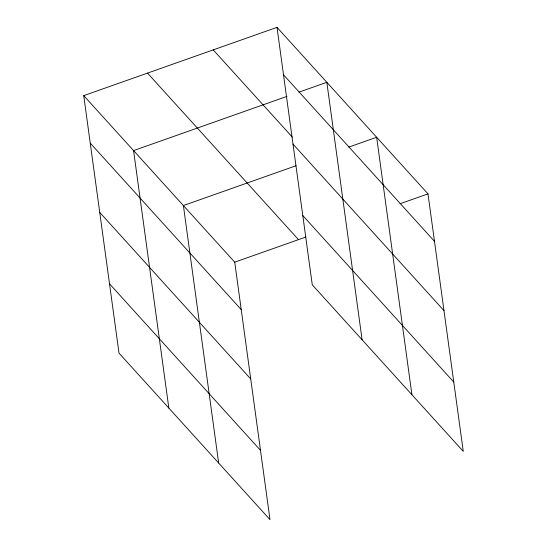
<?xml version="1.0" encoding="UTF-8"?>
<svg xmlns="http://www.w3.org/2000/svg" width="547" height="547" viewBox="0 0 547 547"><rect width="100%" height="100%" fill="white"/><g stroke="black" fill="none" stroke-linecap="round" stroke-linejoin="round"><path stroke-width="0.82" d="M83.739 95.636L234.725 262.17L269.992 519.65L119.014 353.123L83.739 95.636L277.008 27.35L427.986 193.877L463.261 451.364L312.275 284.83L277.008 27.35M286.97 96.388L133.564 150.596L168.838 408.076M298.929 92.163L326.832 82.303L362.1 339.79M296.05 165.741L183.389 205.549L218.656 463.029M348.754 147.116L376.657 137.263L411.925 394.743M234.725 262.17L305.711 237.083M400.083 203.737L427.986 193.877M283.51 74.802L434.489 241.336M213.227 49.886L292.262 137.058M293.001 144.114L443.986 310.641M302.785 215.525L453.764 382.052M147.519 73.1L298.498 239.634M90.241 143.095L241.22 309.623M99.739 212.4L250.717 378.934M109.516 283.811L260.502 450.338"/></g></svg>
